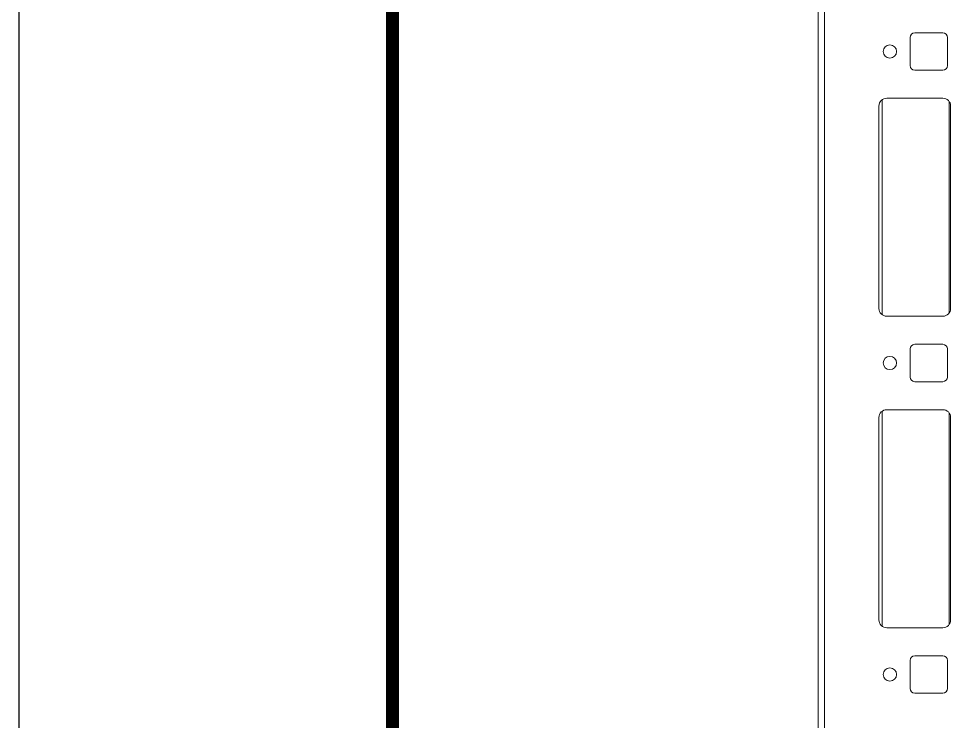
# Model space of a CAD drawing. Header units: millimetres. Extents: x -174 to 283928, y 1291 to 21053.
# Drawn here: x 8955.2 to 9257.1, y 20204.2 to 20429.7 of the extents above; entities that cross this region are included whole.
import ezdxf

# ---------------------------------------------------------------- set-up
doc = ezdxf.new("R2010")
doc.units = ezdxf.units.MM
doc.layers.add('0_Рамка', color=7, linetype='Continuous')
doc.styles.add('СПДС', font='isocpeur.ttf', dxfattribs={"width": 0.8, "height": 2.5})

# ---------------------------------------------------------------- blocks, each defined once
blk = doc.blocks.new('*U198')
at = {"color": 0, "linetype": 'Continuous', "lineweight": 0}
for p, q in [((0, 2198.4), (0, 50)), ((2, 2150), (2, 50)), ((40, 1656), (31, 1656)), ((29.5, 1654.5), (29.5, 1645.5)), ((41.5, 1645.5), (41.5, 1654.5)), ((31, 1644), (40, 1644)), ((20.5, 1634.5), (20.5, 1565.5)), ((40, 1635), (22, 1635)), ((42, 1634), (42, 1566)), ((19.5, 1632.5), (19.5, 1567.5)), ((42.5, 1567.5), (42.5, 1632.5)), ((22, 1565), (40, 1565)), ((40, 1556), (31, 1556)), ((29.5, 1554.5), (29.5, 1545.5)), ((41.5, 1545.5), (41.5, 1554.5)), ((31, 1544), (40, 1544)), ((20.5, 1534.5), (20.5, 1465.5)), ((40, 1535), (22, 1535)), ((42, 1534), (42, 1466)), ((19.5, 1532.5), (19.5, 1467.5)), ((42.5, 1467.5), (42.5, 1532.5)), ((22, 1465), (40, 1465)), ((40, 1456), (31, 1456)), ((29.5, 1454.5), (29.5, 1445.5)), ((41.5, 1445.5), (41.5, 1454.5)), ((31, 1444), (40, 1444))]:
    blk.add_line(p, q, dxfattribs=at)
for centre in [(23, 1650), (23, 1550), (23, 1450)]:
    blk.add_circle(centre, 2.13, dxfattribs=at)
for centre, radius, start, end in [((31, 1654.5), 1.5, 90, 180), ((40, 1654.5), 1.5, 0, 90), ((31, 1645.5), 1.5, 180, 270), ((40, 1645.5), 1.5, 270, 0), ((22, 1632.5), 2.5, 90, 180), ((40, 1632.5), 2.5, 0, 90), ((22, 1567.5), 2.5, 180, 270), ((40, 1567.5), 2.5, 270, 0), ((31, 1554.5), 1.5, 90, 180), ((40, 1554.5), 1.5, 0, 90), ((31, 1545.5), 1.5, 180, 270), ((40, 1545.5), 1.5, 270, 0), ((22, 1532.5), 2.5, 90, 180), ((40, 1532.5), 2.5, 0, 90), ((22, 1467.5), 2.5, 180, 270), ((40, 1467.5), 2.5, 270, 0), ((31, 1454.5), 1.5, 90, 180), ((40, 1454.5), 1.5, 0, 90), ((31, 1445.5), 1.5, 180, 270), ((40, 1445.5), 1.5, 270, 0)]:
    blk.add_arc(centre, radius, start, end, dxfattribs=at)
blk = doc.blocks.new('*U202')
at = {"layer": '0_Рамка', "const_width": 0.7}
blk.add_lwpolyline([(20, 5), (589, 5), (589, 415), (20, 415)], close=True, dxfattribs=at)
at = {"layer": 'Defpoints'}
blk.add_lwpolyline([(0, 0), (594, 0), (594, 420), (0, 420)], close=True, dxfattribs=at)
at = {"layer": '0_Рамка', "style": 'СПДС', "width": 0.8}
blk.add_attdef('ФОРМАТ', (571, 1.5), '', height=2.5, dxfattribs=at)

msp = doc.modelspace()

# ---------------------------------------------------------------- block references
msp.add_blockref('*U198', (9211.853, 18769.172))
at = {"layer": '0_Рамка', "xscale": 6, "yscale": 6, "zscale": 6}
msp.add_blockref('*U202', (8955.164, 18532.812), dxfattribs=at)

doc.saveas('drawing.dxf')
